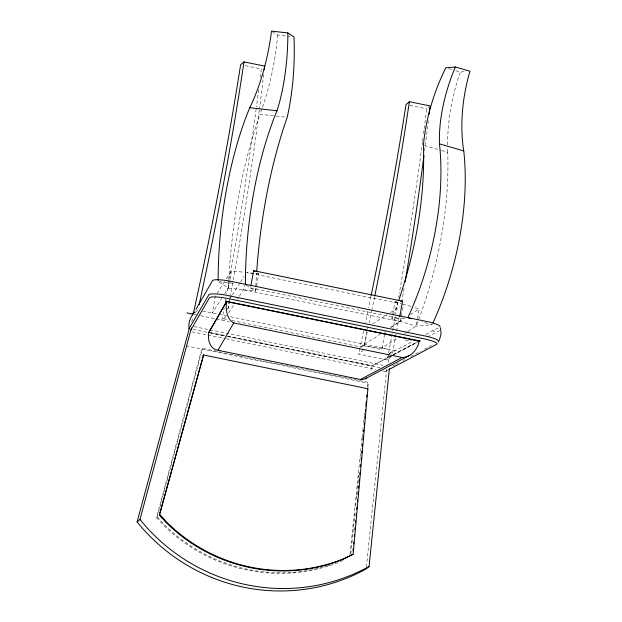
<?xml version="1.0" encoding="UTF-8"?>
<svg xmlns="http://www.w3.org/2000/svg" width="622" height="622" viewBox="0 0 622 622"><rect width="100%" height="100%" fill="white"/><g stroke="black" fill="none" stroke-linecap="round" stroke-linejoin="round"><path stroke-width="0.47" stroke-dasharray="3.11 2.33" d="M388.797 362.097L388.68 355.807M350.062 554.28L362.02 437.911M362.113 436.947L362.805 430.214M362.906 429.258L363.108 427.33M363.598 422.525L363.893 419.64M364.29 415.791L364.686 411.943M365.176 407.138L365.378 405.21M367.252 386.938L367.649 383.098L368.411 382.437L244.252 356.966M350.824 553.619L355.271 510.343M355.667 506.495L356.064 502.654M356.46 498.805L356.849 494.957M356.95 493.992L358.925 474.765M367.921 387.249L368.411 382.437M366.397 567.007L386.721 369.157L385.267 371.458L382.421 370.875M191.786 321.885L192.486 318.075M215.437 295.847L212.312 313.053L221.634 298.544M224.744 293.716L228.367 288.072L229.759 280.421M229.938 279.465L231.501 270.865L243.808 272.242M227.877 309.305L229.269 301.654M229.44 300.698L229.79 298.785M239.439 296.126L243.529 289.766L244.392 284.985M257.283 272.988L258.744 273.913L255.619 291.119L228.367 288.072L218.151 281.579L235.062 283.469M232.006 320.509L361.25 347.022L364.585 344.246L367.19 329.901M367.369 328.945L367.711 327.04M390.126 356.227L372.15 365.72L370.284 372.143M361.25 347.022L362.805 345.676L380.493 349.307L382.141 347.892L384.754 333.548M384.925 332.591L385.275 330.679M396.875 301.693L394.978 301.857L391.844 319.063L416.141 326.107L432.158 324.754L422.26 321.885M391.409 327.211L400.35 321.527L403.476 304.321L412.767 307.019M408.048 331.293L416.141 326.107L417.362 319.42M417.533 318.464L419.267 308.901L413.7 307.284M322.538 567.684A165.102 161.316 49.3 0 1 163.586 525.349L156.526 517.558L201.785 349.074L202.547 348.413L235.715 355.216M156.526 517.558L157.288 516.905L202.547 348.413M216.992 293.428L225.802 279.729M226.315 278.92L231.501 270.865M230.303 297.992L231.835 295.606M232.348 294.812L240.014 282.893M240.52 282.1L244.096 276.533M228.709 312.819L233.818 304.873M237.394 299.306L238.926 296.919M260.253 77.431A583.086 79.087 -79.3 0 0 261.287 68.995L262.632 67.837M424.22 128.606A583.086 79.087 -79.3 0 0 426.692 108.827L428.706 107.101M195.23 312.454L197.959 310.106A550.182 70.449 -77.5 0 0 198.364 308.24M226.019 316.551L221.891 320.097A583.086 79.087 -79.3 0 0 224.177 307.929M391.386 356.422L387.296 359.936L358.583 354.042L363.357 349.945M389.077 353.661L393.166 350.147M390.126 327.569L404.697 318.239M410.364 314.608L419.267 308.901M230.467 316.777L382.141 347.892L397.528 338.034M404.813 333.369L407.239 331.814M372.594 323.938L387.218 314.646M390.476 312.578L400.226 306.389M364.585 344.246L380.026 334.434M389.162 353.84L413.163 341.167M425.907 334.434L438.992 327.537M393.547 354.416L416.662 342.209M392.645 355.154L372.096 366.008L225.934 336.028M393.501 354.703L419.181 341.136M388.859 357.386L391.432 356.025M392.295 355.574L417.199 342.419M427.508 336.976L439.529 330.624M392.731 365.977L395.312 364.616M396.167 364.165L398.741 362.805M403.04 360.535L404.759 359.633M410.769 356.453L421.071 351.01M424.507 349.199L431.38 345.568M385.267 371.458L387.833 370.106M342.979 560.406L340.436 561.619A165.102 161.316 49.3 0 1 323.448 567.435M455.802 70.721L460.35 72.043L466.119 71.553M404.098 318.029L391.844 319.063A247.323 128 -73.8 0 0 398.399 301.273M405.233 340.257L411.741 340.669M272.273 31.59L277.645 34.995L290.14 36.395M228.764 279.597A247.323 92.538 -83.6 0 1 259.957 114.269L287.201 117.317M258.744 273.913L246.654 272.56L402.527 304.127M362.805 345.676L389.66 349.432M243.529 289.766L400.35 321.527M245.317 65.714L261.287 68.995M409.781 105.359L426.692 108.827M250.503 287.877L399.441 318.425M432.71 330.842L434.864 331.285M202.585 311.054L217.692 314.157M218.586 314.343L226.665 315.999M382.141 347.892L395.32 350.59M223.453 318.752L228.204 319.731M194.111 314.398L196.039 314.794M200.595 315.727L229.339 321.621M193.94 326.566L382.934 365.332M210.804 332.622L226.937 335.934M227.885 336.129L372.15 365.72M208.852 332.521L224.985 335.833M192.975 329.411L209.116 332.723M210.073 332.918L224.317 335.841M228.111 336.626L380.073 367.789M191.957 331.806L225.117 338.609M226.066 338.803L375.789 369.515M236.663 355.411L239.509 355.994M240.457 356.188L243.303 356.771M186.048 345.848L367.649 383.098M448.509 68.607L452.155 69.664M424.328 145.525L440.531 150.221M441.426 150.485L447.731 152.304A247.323 128 -73.8 0 1 416.141 326.107M394.978 301.857L400.078 303.334M246.18 285.125L255.619 291.119A247.323 92.538 -83.6 0 1 256.583 273.19M157.288 516.905L164.348 524.688A165.102 161.316 49.3 0 0 321.473 567.521M263.697 74.383A550.182 74.904 -79.3 0 1 259.444 109.138M259.32 110.094A550.182 74.904 -79.3 0 1 232.815 282.186M232.651 283.127A550.182 74.904 -79.3 0 1 230.63 294.393M230.459 295.333A550.182 74.904 -79.3 0 1 227.885 309.422M228.367 288.072A247.323 92.538 -83.6 0 1 228.717 280.538M329.644 565.149A165.102 161.316 49.3 0 1 323.3 567.031M277.645 34.995A118.849 45.212 -79.1 0 1 262.165 108.197M261.854 109.075A118.849 45.212 -79.1 0 1 259.957 114.269M447.731 152.304A118.849 62.791 -78.7 0 1 447.607 147.655M447.583 144.833A118.849 62.791 -78.7 0 1 460.35 72.043M428.333 120.715A550.182 74.904 -79.3 0 1 424.476 151.838M404.051 288.336A550.182 74.904 -79.3 0 1 401.983 300.48M399.044 317.337A550.182 74.904 -79.3 0 1 396.712 330.476M396.027 334.232A550.182 74.904 -79.3 0 1 392.412 353.957M423.979 130.503A583.086 79.087 -79.3 0 1 423.481 134.313M422.983 138.131A583.086 79.087 -79.3 0 1 422.61 141.007M422.486 141.964A583.086 79.087 -79.3 0 1 399.293 293.537M398.974 295.403A583.086 79.087 -79.3 0 1 398.648 297.269M397.839 301.934A583.086 79.087 -79.3 0 1 395.701 314.079M395.203 316.886A583.086 79.087 -79.3 0 1 392.334 332.786M392.163 333.726A583.086 79.087 -79.3 0 1 388.525 353.382M388.353 354.322A583.086 79.087 -79.3 0 1 387.296 359.936M370.922 296.414A583.086 74.951 -77.5 0 1 368.597 307.556M367.82 311.264A583.086 74.951 -77.5 0 1 365.456 322.421M363.66 330.795A583.086 74.951 -77.5 0 1 360.021 347.535M359.819 348.468A583.086 74.951 -77.5 0 1 358.583 354.042M374.599 296.803A550.182 70.449 -77.5 0 1 372.104 308.901M371.909 309.826A550.182 70.449 -77.5 0 1 369.173 322.88M367.19 332.21A550.182 70.449 -77.5 0 1 363.761 348.079M258.698 89.716A583.086 79.087 -79.3 0 1 256.443 106.93M256.186 108.85A583.086 79.087 -79.3 0 1 228.958 281.719M228.795 282.66A583.086 79.087 -79.3 0 1 226.758 293.887M225.903 298.568A583.086 79.087 -79.3 0 1 225.561 300.442"/><path stroke-width="0.93" d="M352.977 550.828L353.148 548.892M353.576 544.056L353.755 542.12M354.268 536.312L354.439 534.376M354.874 529.54L355.045 527.604M355.481 522.76L355.652 520.824M356.079 515.988L356.25 514.052M356.686 509.216L356.857 507.28M357.378 501.472L357.549 499.536M357.977 494.692L358.155 492.756M358.583 487.92L358.754 485.984M359.189 481.148L359.361 479.212M359.796 474.368L359.967 472.432M360.48 466.624L360.659 464.688M361.087 459.852L361.258 457.916M361.693 453.08L361.864 451.144M362.292 446.301L362.47 444.365M362.898 439.529L363.162 436.621M363.59 431.785L363.761 429.849M364.197 425.013L364.368 423.077M364.795 418.233L364.974 416.297M365.402 411.461L365.573 409.525M366.008 404.681L366.265 401.781M366.7 396.937L366.871 395.009M159.387 515.102L203.565 354.991L159.387 515.102L166.447 522.884A165.102 161.316 49.3 0 0 343.297 559.162L353.156 554.249L367.913 388.75L203.565 354.991L202.873 355.411M189.337 328.354L137.112 521.951A182.868 178.677 49.3 0 0 366.195 568.936L369.056 566.479L389.388 368.628M360.426 379.482L402.1 357.463A17.758 14.314 -66.4 0 0 419.181 341.136C419.01 340.156 420.853 341.486 419.959 340.996L225.576 301.134L226.836 301.188L208.899 332.234C207.282 339.184 209.785 349.175 217.988 350.264L361.6 379.739L365.192 378.814L409.587 355.364M226.703 301.359L208.852 332.521M250.853 285.964L253.636 270.663L402.566 301.211L399.783 316.512M137.112 521.951L139.973 519.487L191.405 328.027M439.365 340.265L441.052 333.998L440.547 327.957M193.605 313.472L194.453 312.011L192.144 313.993M195.883 309.531L212.561 280.608A16.506 2.752 10.3 0 1 231.353 281.416L426.56 321.457A16.506 2.752 10.3 0 1 440.011 326.877M189.041 328.61L209.031 294.509A17.805 2.97 10.3 0 1 226.54 295.263L426.474 336.277A17.805 2.97 10.3 0 1 438.65 341.61L438.253 341.937M191.024 329.738L209.427 297.814A16.506 2.752 10.3 0 1 228.227 298.622L423.434 338.663A16.506 2.752 10.3 0 1 436.504 344.394L388.68 369.655M217.988 350.264L233.748 322.935A17.758 11.126 -87.5 0 1 226.649 301.647L419.181 341.136L417.323 341.019M264.226 69.781A550.182 74.904 -79.3 0 0 264.645 66.103L243.98 61.866L240.621 64.75A583.086 74.951 -77.5 0 1 193.388 313.278M429.094 114.223A550.182 74.904 -79.3 0 0 430.051 105.942L409.377 101.705L406.018 104.589A583.086 74.951 -77.5 0 1 371.116 295.489M367.384 389.201L367.913 388.75M365.192 378.814L366.35 377.951M353.156 554.249L343.826 558.712A165.102 161.316 49.3 0 1 166.976 522.433L159.916 514.651M432.943 323.043A194.927 100.881 -73.8 0 0 463.755 150.897A107.163 57.084 -78.6 0 1 469.968 71.235L455.39 67.005L445.78 67.814A118.849 60.443 -69 0 0 423.434 145.26A247.323 128 -73.8 0 1 398.71 300.372M400.669 301.375L402.566 301.211M256.715 271.301A247.323 92.538 -83.6 0 1 287.201 117.317A118.849 42.91 -88 0 0 293.988 36.83L287.854 32.927L271.511 31.1A107.163 41.798 -79.2 0 1 249.741 107.715A194.927 72.929 -83.6 0 0 218.151 280.646M249.741 107.715L276.992 110.77A107.163 38.175 -87.9 0 0 287.854 32.927M186.849 312.905L193.185 314.203C189.881 318.145 188.101 323.526 189.174 328.634M233.748 322.935L402.1 357.463M455.39 67.005A107.163 53.546 -69.2 0 0 439.459 143.853L463.755 150.897M411.461 318.752L407.861 317.71A194.927 100.881 -73.8 0 0 439.459 143.853M253.636 270.663L255.09 271.596M369.056 566.479A182.868 178.677 49.3 0 1 139.973 519.487M245.395 284.627A194.927 72.929 -83.6 0 1 276.992 110.77M423.979 155.671A550.182 74.904 -79.3 0 1 405.147 281.813M409.377 101.705A550.182 70.449 -77.5 0 1 374.786 295.87M243.98 61.866A550.182 70.449 -77.5 0 1 199.172 304.508"/></g></svg>
